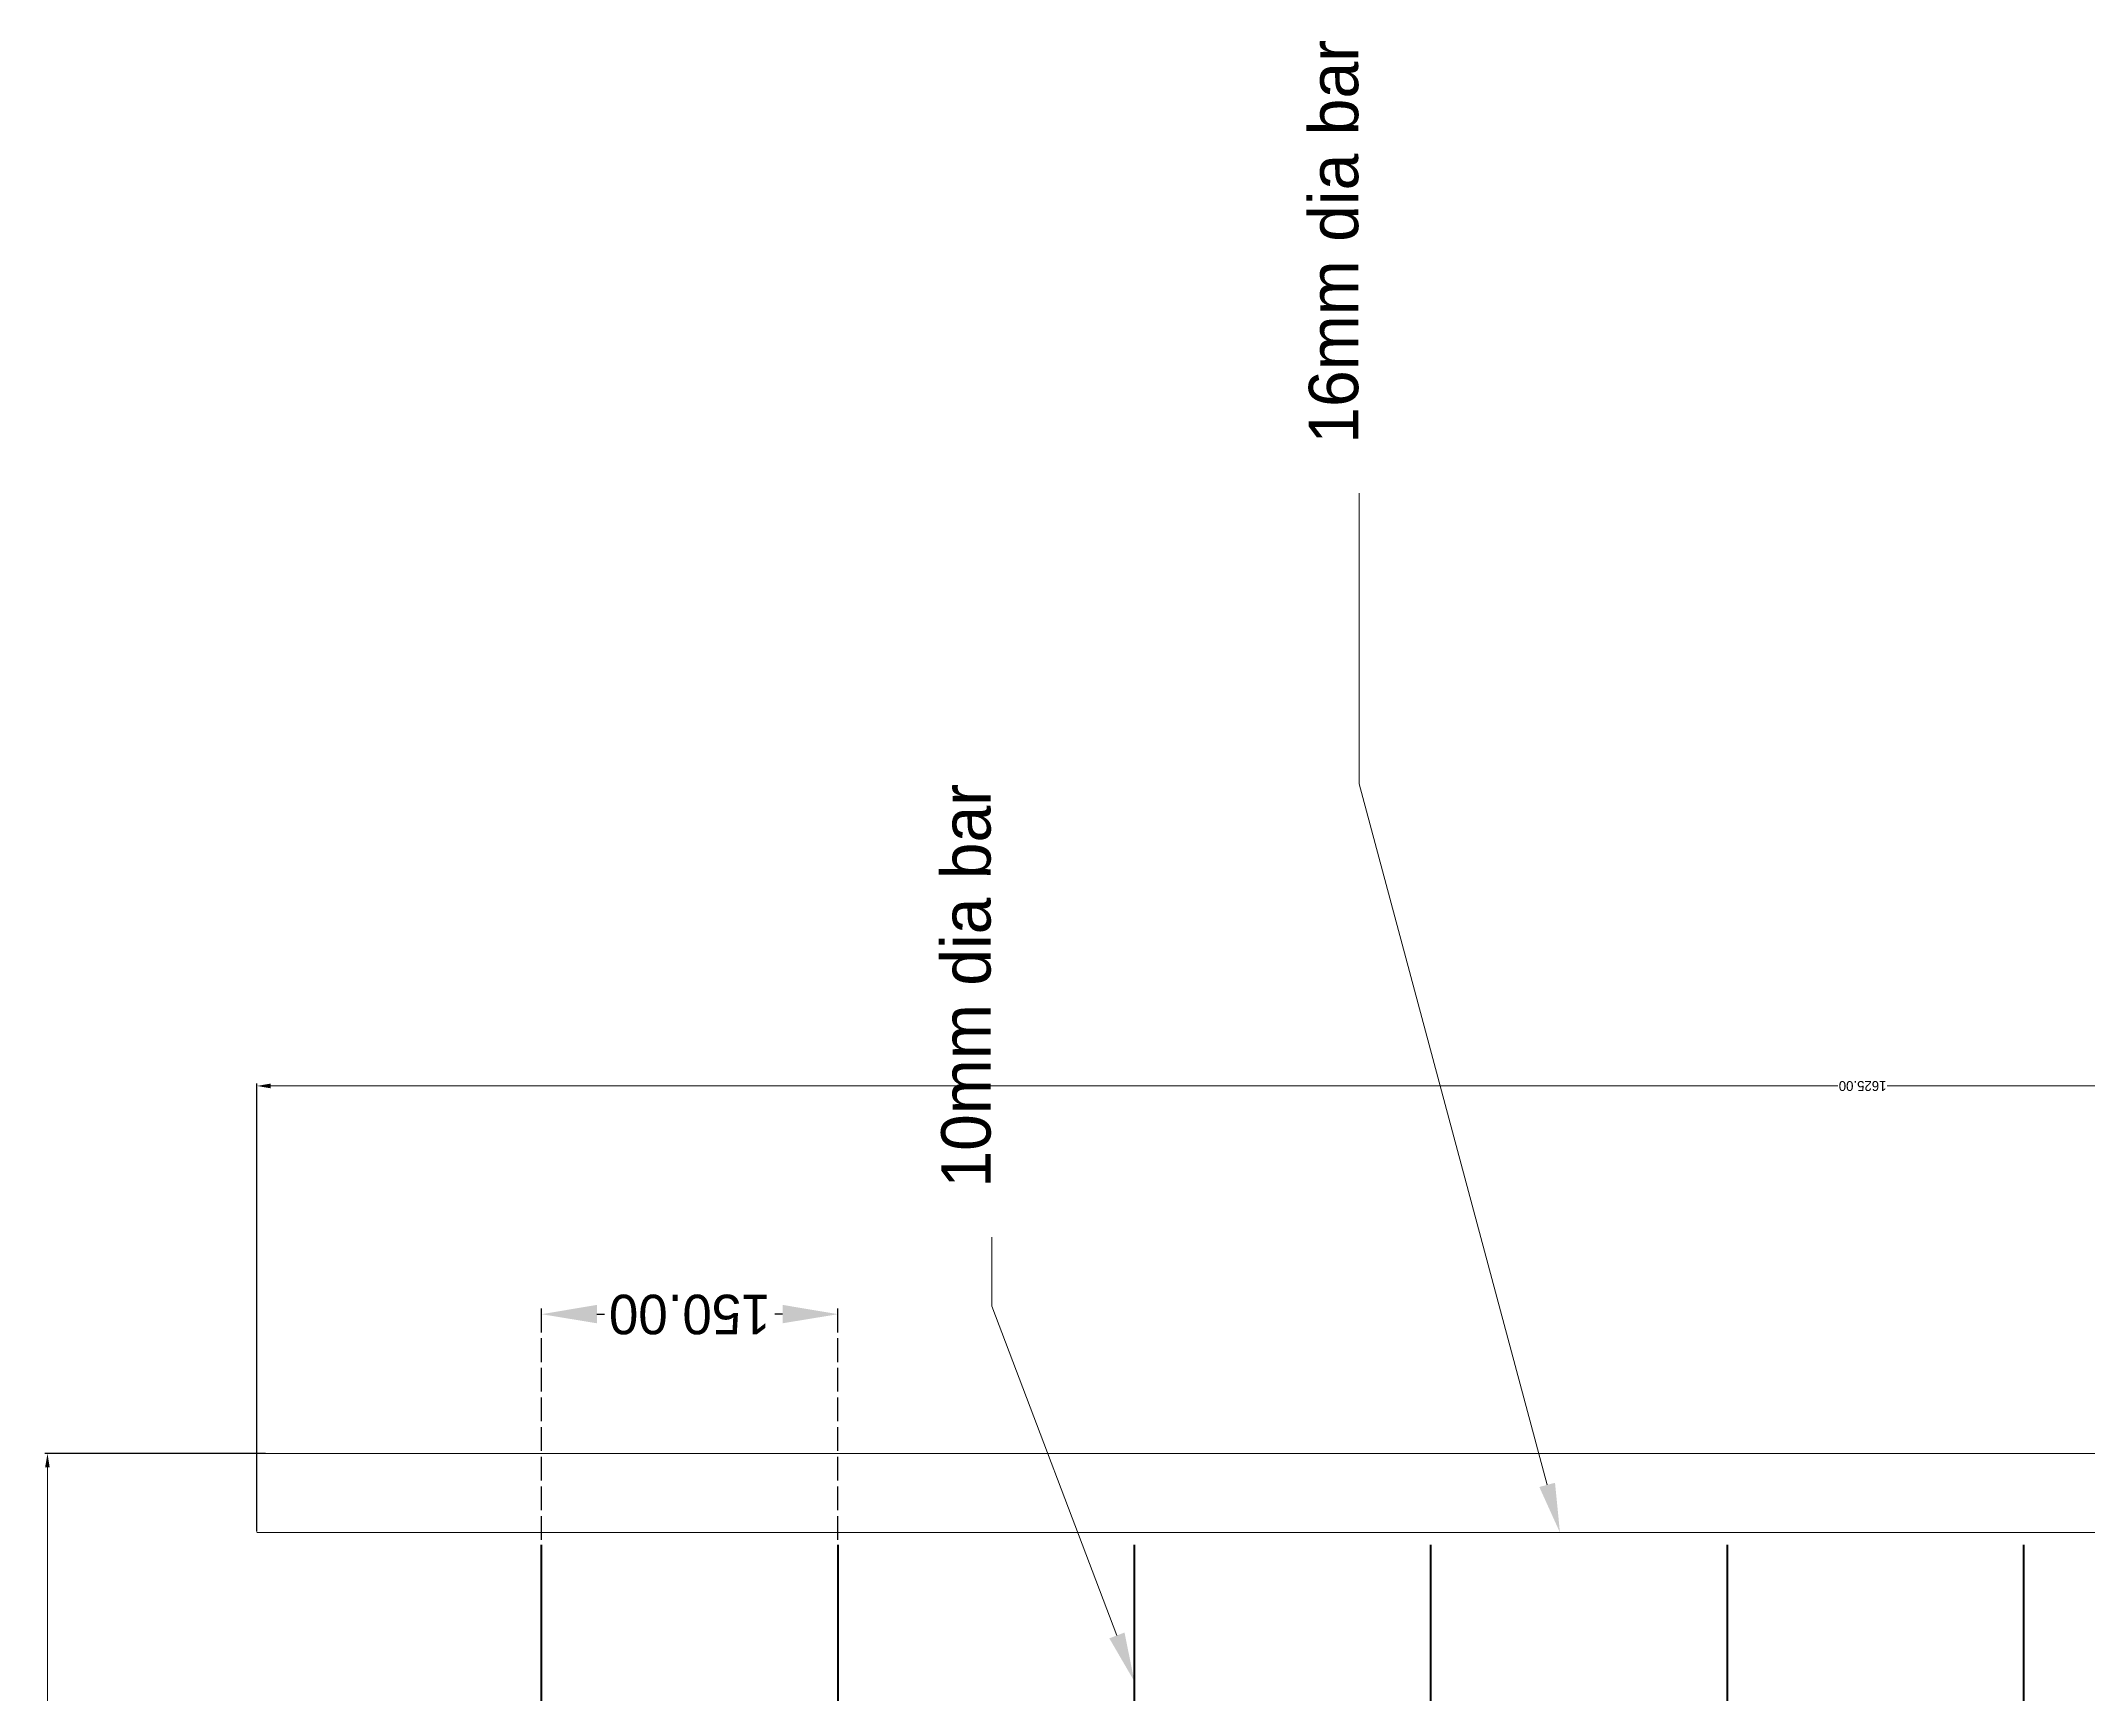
# Model space of a CAD drawing. Header units: millimetres. Extents: x -1959 to 376, y -39 to 2622.
# Drawn here: x -1959 to -924, y 1232 to 2068 of the extents above; entities that cross this region are included whole.
import ezdxf
from ezdxf import colors
from ezdxf.entities.mleader import LeaderData, LeaderLine
from ezdxf.math import Vec2, Vec3

# ---------------------------------------------------------------- set-up
doc = ezdxf.new("R2010")
doc.units = ezdxf.units.MM
doc.header["$PDMODE"] = 34
doc.linetypes.add('ACAD_ISO02W100', pattern=[15, 12, -3])
doc.layers.get('0').update_dxf_attribs({"lineweight": 0})
for name, color, linetype, lineweight in [('dimensions', 100, 'Continuous', 0), ('lateral ties', 10, 'Continuous', 30), ('text', 2, 'ACAD_ISO02W100', 30)]:
    doc.layers.add(name, color=color, linetype=linetype, lineweight=lineweight)
doc.styles.get("Standard").update_dxf_attribs({"font": 'Trajan Regular.ttf', "height": 5})
doc.dimstyles.get("Standard").update_dxf_attribs({"dimscale": 0.8, "dimtxt": 5, "dimasz": 7, "dimexe": 1.25, "dimexo": 0.625, "dimtad": 0, "dimtoh": 1, "dimzin": 1, "dimdsep": 46, "dimtxsty": 'Standard', "dimcen": 1.09, "dimadec": 0, "dimazin": 0, "dimtfac": 1, "dimtofl": 0, "dimtmove": 0, "dimatfit": 1, "dimfxl": 1, "dimtolj": 1, "dimtzin": 0, "dimlwd": -1, "dimarcsym": 1})

# ---------------------------------------------------------------- blocks, each defined once
blk = doc.blocks.new('*U7')
at = {"layer": 'lateral ties', "lineweight": 40}
blk.add_line((0, -160), (0, 160), dxfattribs=at)
blk = doc.blocks.new('*U8')
at = {"layer": 'lateral ties', "color": 0, "linetype": 'ByBlock', "lineweight": -2, "transparency": 16777216}
for p in [(-1350, 0), (-1200, 0), (-1050, 0), (-900, 0), (-750, 0), (-600, 0), (-450, 0), (-300, 0), (-150, 0), (0, 0)]:
    blk.add_blockref('*U7', p, dxfattribs=at)
blk = doc.blocks.new('*D13')
at = {"layer": 'Defpoints', "color": 0}
for p in [(-1849.6, 1539.1), (-1849.6, 1313.1), (-224.6, 1313.1)]:
    blk.add_point(p, dxfattribs=at)
at = {"layer": 'dimensions', "color": 0, "lineweight": -2}
for p, q in [((-1849.6, 1313.7), (-1849.6, 1540.4)), ((-224.6, 1313.7), (-224.6, 1540.4))]:
    blk.add_line(p, q, dxfattribs=at)
at = {"layer": 'dimensions', "color": 0}
for p, q in [((-1842.6, 1539.1), (-1049.6, 1539.1)), ((-231.6, 1539.1), (-1024.6, 1539.1))]:
    blk.add_line(p, q, dxfattribs=at)
for points in [[(-1842.6, 1537.9), (-1842.6, 1540.3), (-1849.6, 1539.1)], [(-231.6, 1537.9), (-231.6, 1540.3), (-224.6, 1539.1)]]:
    blk.add_solid(points, dxfattribs=at)
at = {"layer": 'dimensions', "color": 0, "lineweight": -3, "insert": (-1037.1, 1539.1), "char_height": 5, "attachment_point": 5, "rotation": 180}
blk.add_mtext('\\A1;1625.00', dxfattribs=at)
blk = doc.blocks.new('*D14')
at = {"layer": 'Defpoints', "color": 0}
for p in [(-1955.6, 1353.1), (-1844.7, 1353.1), (-1844.7, 953.1)]:
    blk.add_point(p, dxfattribs=at)
at = {"layer": 'dimensions', "color": 0, "lineweight": -2}
for p, q in [((-1845.3, 1353.1), (-1956.9, 1353.1)), ((-1845.3, 953.1), (-1956.9, 953.1))]:
    blk.add_line(p, q, dxfattribs=at)
at = {"layer": 'dimensions', "color": 0}
for p, q in [((-1955.6, 1346.1), (-1955.6, 1164.8)), ((-1955.6, 960.1), (-1955.6, 1141.4))]:
    blk.add_line(p, q, dxfattribs=at)
for points in [[(-1956.8, 1346.1), (-1954.5, 1346.1), (-1955.6, 1353.1)], [(-1956.8, 960.1), (-1954.5, 960.1), (-1955.6, 953.1)]]:
    blk.add_solid(points, dxfattribs=at)
at = {"layer": 'dimensions', "color": 0, "lineweight": 40, "insert": (-1955.6, 1153.1), "char_height": 5, "attachment_point": 5, "rotation": 90}
blk.add_mtext('\\A1;400.00', dxfattribs=at)
blk = doc.blocks.new('*D55')
at = {"layer": 'Defpoints', "color": 0}
for p in [(-1555.6, 1423.6), (-1705.6, 1306.9), (-1555.6, 1306.9)]:
    blk.add_point(p, dxfattribs=at)
at = {"layer": 'text', "color": 0, "lineweight": -2}
for p, q in [((-1705.6, 1309.4), (-1705.6, 1428.6)), ((-1555.6, 1309.4), (-1555.6, 1428.6))]:
    blk.add_line(p, q, dxfattribs=at)
at = {"layer": 'text', "color": 0}
for p, q in [((-1677.6, 1423.6), (-1673.7, 1423.6)), ((-1583.6, 1423.6), (-1587.5, 1423.6))]:
    blk.add_line(p, q, dxfattribs=at)
for points in [[(-1677.6, 1419), (-1677.6, 1428.3), (-1705.6, 1423.6)], [(-1583.6, 1419), (-1583.6, 1428.3), (-1555.6, 1423.6)]]:
    blk.add_solid(points, dxfattribs=at)
at = {"layer": 'text', "color": 0, "lineweight": 40, "insert": (-1630.6, 1423.6), "char_height": 20, "attachment_point": 5, "rotation": 180}
blk.add_mtext('\\A1;150.00', dxfattribs=at)

msp = doc.modelspace()

# ---------------------------------------------------------------- linework, layer by layer
for p, q in [((-240.617, 1353.072), (-1849.617, 1353.072)), ((-240.617, 1353.072), (-1849.617, 1353.072)), ((-240.617, 1353.072), (-1849.617, 1353.072)), ((-224.617, 1313.072), (-1849.617, 1313.072))]:
    msp.add_line(p, q)

# ---------------------------------------------------------------- block references
at = {"layer": 'lateral ties', "lineweight": 40}
msp.add_blockref('*U8', (-355.554, 1146.902), dxfattribs=at)

# ---------------------------------------------------------------- dimensions: what is measured, and where the dimension line sits
at = {"layer": 'dimensions', "lineweight": -3}
dim = msp.add_linear_dim(base=(-1849.617, 1539.116), p1=(-224.617, 1313.072), p2=(-1849.617, 1313.072), angle=180, dimstyle='standard', dxfattribs=at)
dim.commit()
dim.dimension.update_dxf_attribs({"geometry": '*D13', "text_midpoint": (-1037.117, 1539.116)})
at = {"layer": 'dimensions', "lineweight": 40}
dim = msp.add_linear_dim(base=(-1955.646, 1353.072), p1=(-1844.661, 953.072), p2=(-1844.661, 1353.072), angle=90, dimstyle='standard', dxfattribs=at)
dim.commit()
dim.dimension.update_dxf_attribs({"geometry": '*D14', "text_midpoint": (-1955.646, 1153.072)})
at = {"layer": 'text', "lineweight": 40}
dim = msp.add_linear_dim(base=(-1555.554, 1423.637), p1=(-1705.554, 1306.902), p2=(-1555.554, 1306.902), angle=180, dimstyle='standard', dxfattribs=at)
dim.commit()
dim.dimension.update_dxf_attribs({"geometry": '*D55', "text_midpoint": (-1630.554, 1423.637)})

# ---------------------------------------------------------------- leaders
at = {"layer": 'dimensions', "lineweight": -3}
ml = msp.add_multileader_mtext('Standard', dxfattribs=at)
ml.set_content('16mm dia bar', color=256)
ml.set_leader_properties(linetype='ByLayer', lineweight=-1)
ml.build(insert=Vec2(0, 0))
ml.multileader.update_dxf_attribs({"has_text_frame": 1, "text_left_attachment_type": 7, "text_right_attachment_type": 6, "dogleg_length": 7, "arrow_head_size": 25, "scale": 5})
ctx = ml.context
ctx.base_point, ctx.scale, ctx.char_height, ctx.arrow_head_size, ctx.landing_gap_size, ctx.plane_origin, ctx.plane_x_axis, ctx.plane_y_axis = Vec3(-1291.783, 1839.086), 5, 25, 25, 25, Vec3(-1190.247, 1313.072), Vec3(0, 1), Vec3(-1, 0)
ctx.left_attachment, ctx.right_attachment = 7, 6
notes = []
notes.append((ctx, [(0, (1, 1, 0), (-1291.783, 1804.086), (0, 1), 35, [(0, [(-1190.247, 1313.072), (-1291.783, 1692.007)], 0, [])])]))
ctx.mtext.insert, ctx.mtext.text_direction, ctx.mtext.flow_direction = Vec3(-1317.337, 1864.086), Vec3(0, 1), 5
at = {"layer": 'dimensions', "color": 6, "lineweight": 40}
ml = msp.add_multileader_mtext('Standard', dxfattribs=at)
ml.set_content('10mm dia bar', color=6)
ml.set_leader_properties(linetype='ByLayer', lineweight=-1)
ml.build(insert=Vec2(0, 0))
ml.multileader.update_dxf_attribs({"has_text_frame": 1, "text_left_attachment_type": 7, "text_right_attachment_type": 6, "dogleg_length": 7, "arrow_head_size": 25, "scale": 5})
ctx = ml.context
ctx.base_point, ctx.scale, ctx.char_height, ctx.arrow_head_size, ctx.landing_gap_size, ctx.plane_origin, ctx.plane_x_axis, ctx.plane_y_axis = Vec3(-1477.81, 1462.626), 5, 25, 25, 25, Vec3(-1405.554, 1237.666), Vec3(0, 1), Vec3(-1, 0)
ctx.left_attachment, ctx.right_attachment = 7, 6
notes.append((ctx, [(0, (1, 1, 0), (-1477.81, 1427.626), (0, 1), 35, [(0, [(-1405.554, 1237.666)], 0, [])])]))
ctx.mtext.insert, ctx.mtext.text_direction, ctx.mtext.flow_direction = Vec3(-1503.364, 1487.626), Vec3(0, 1), 5
for ctx, leaders in notes:
    for number, flags, end, landing, length, lines in leaders:
        leader = LeaderData()
        leader.index, (leader.has_last_leader_line, leader.has_dogleg_vector, leader.attachment_direction) = number, flags
        leader.last_leader_point, leader.dogleg_vector, leader.dogleg_length = Vec3(end), Vec3(landing), length
        for number, points, colour, breaks in lines:
            line = LeaderLine()
            line.index, line.vertices, line.color, line.breaks = number, Vec3.list(points), colors.encode_raw_color(colour), breaks
            leader.lines.append(line)
        ctx.leaders.append(leader)

doc.saveas('drawing.dxf')
